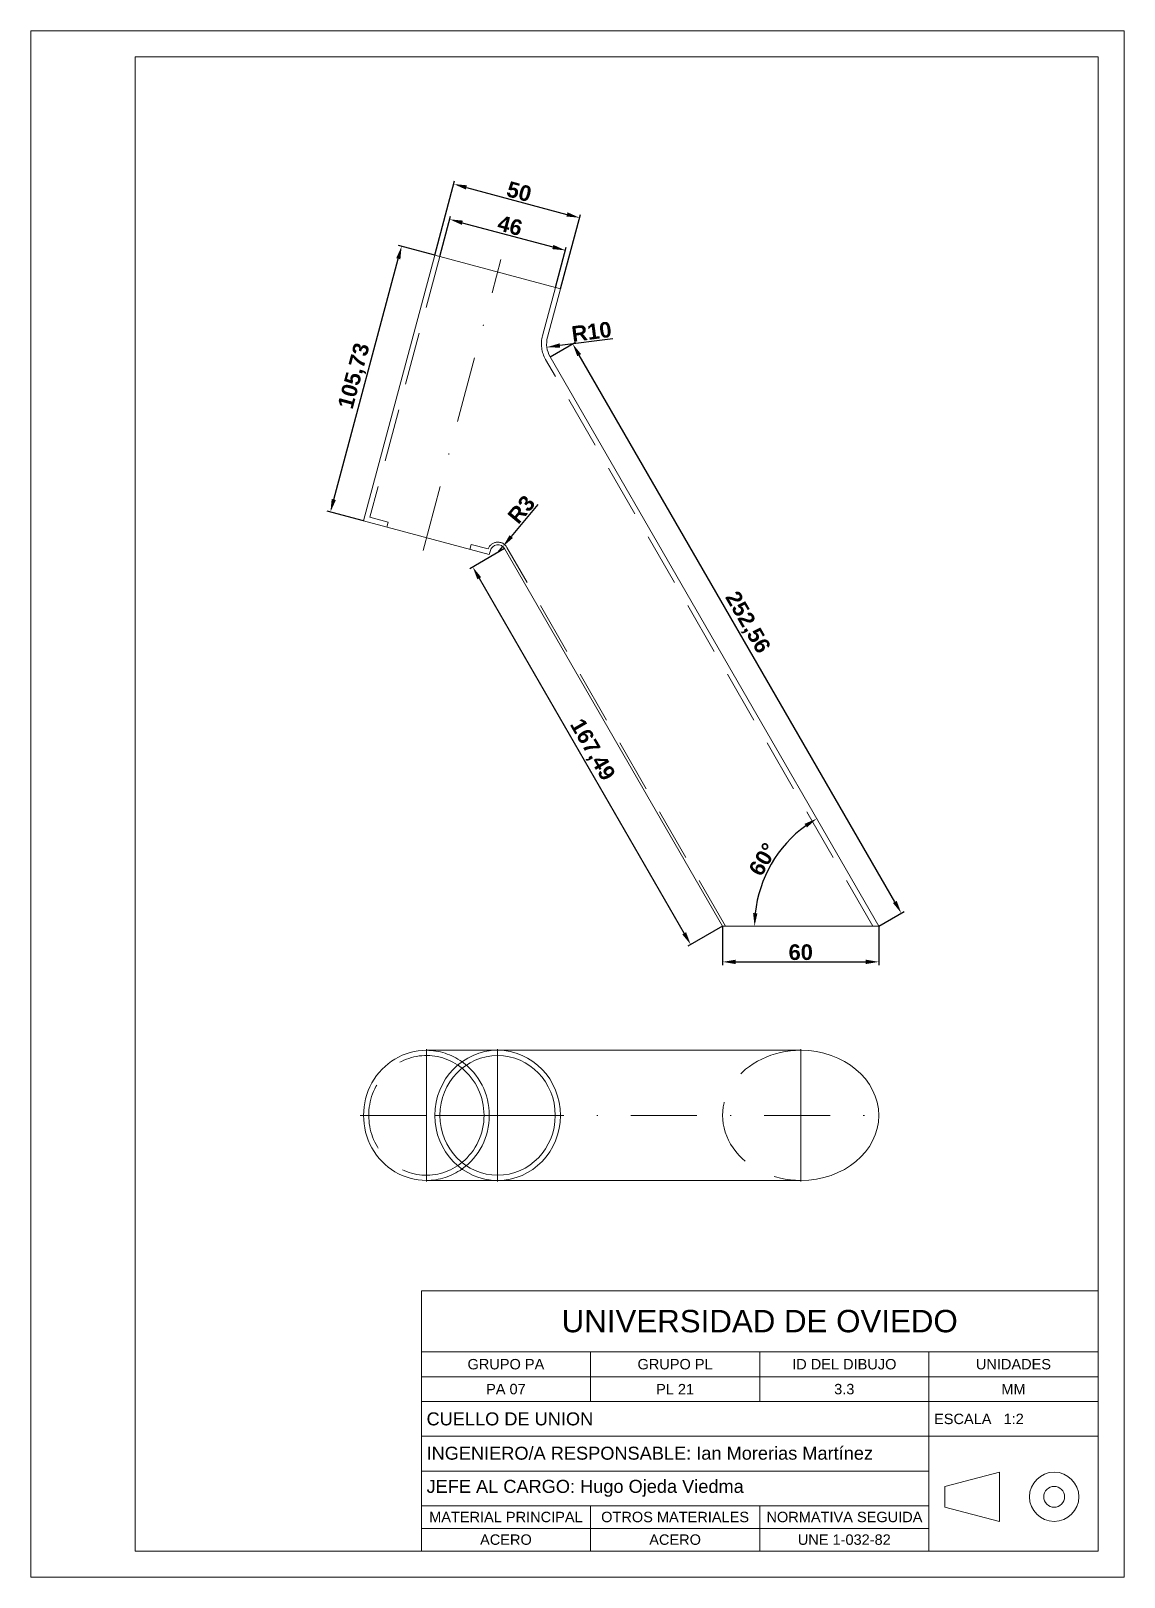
# Paper-space layout 'Presentación1' of a CAD drawing. Header units: millimetres. Extents: x 0 to 210, y 0 to 297.
# The model-space entities are those that its viewports show. They can reach past a viewport. Long polylines and large blocks are cut down to what shows.
import ezdxf

# ---------------------------------------------------------------- set-up
doc = ezdxf.new("R2010")
doc.units = ezdxf.units.MM
doc.linetypes.add('TRAZO_Y_PUNTO', pattern=[25.4, 12.7, -6.35, 0, -6.35])
doc.linetypes.add('TRAZOS', pattern=[19.05, 12.7, -6.35])
for name, color, linetype, lineweight in [('01_Contornos', 7, 'Continuous', 20), ('02_Ocultas', 4, 'TRAZOS', 20), ('03_Ejes', 1, 'TRAZO_Y_PUNTO', 18), ('04_Cotas', 3, 'Continuous', 18)]:
    doc.layers.add(name, color=color, linetype=linetype, lineweight=lineweight)
doc.styles.add('EstiloCota', font='arialbd.ttf', dxfattribs={"height": 6})
doc.styles.get("Standard").update_dxf_attribs({"font": 'arial.ttf'})
doc.dimstyles.new('CotasUNE', dxfattribs={"dimtxt": 10, "dimasz": 5, "dimexe": 1.25, "dimexo": 0, "dimtad": 1, "dimtxsty": 'EstiloCota', "dimcen": 2.5, "dimclrd": 256, "dimclrt": 256, "dimadec": 0, "dimazin": 0, "dimtfac": 1, "dimtmove": 0, "dimatfit": 3, "dimfxl": 1, "dimarcsym": 0})

# ---------------------------------------------------------------- blocks, each defined once
blk = doc.blocks.new('UNE A4V')
for p, q in [((0, 297), (0, 0)), ((210, 297), (0, 297)), ((210, 0), (210, 297)), ((20, 292), (20, 5)), ((205, 292), (20, 292)), ((205, 5), (205, 292)), ((75, 55), (205, 55)), ((75, 43.27), (75, 55)), ((205, 43.27), (75, 43.27)), ((75, 43.27), (75, 5)), ((107.5, 43.27), (107.5, 33.7)), ((140, 43.27), (140, 33.7)), ((172.5, 43.27), (172.5, 33.7)), ((75, 38.49), (205, 38.49)), ((205, 33.7), (75, 33.7)), ((172.5, 33.7), (172.5, 25)), ((75, 27.04), (172.5, 27.04)), ((172.5, 27.04), (205, 27.04)), ((172.5, 25), (172.5, 5)), ((75, 20.37), (172.5, 20.37)), ((175.55, 17.42), (186.06, 20.16)), ((186.06, 10.67), (186.06, 20.16)), ((175.55, 13.41), (175.55, 17.42)), ((75, 13.7), (172.5, 13.7)), ((107.5, 5), (107.5, 13.7)), ((140, 13.7), (140, 5)), ((175.55, 13.41), (186.06, 10.67)), ((75, 9.35), (172.5, 9.35)), ((20, 5), (205, 5)), ((0, 0), (210, 0))]:
    blk.add_line(p, q)
for radius in [4.74, 2]:
    blk.add_circle((196.57, 15.42), radius)
for s, insert, char_height, width, attachment_point in [('GRUPO PA', (91.25, 40.88), 2, 32.5, 5), ('GRUPO PL', (123.75, 40.88), 2, 32.5, 5), ('ID DEL DIBUJO', (156.25, 40.88), 2, 32.5, 5), ('UNIDADES', (188.75, 40.88), 2, 32.5, 5), ('PA 07', (91.25, 36.1), 2, 32.5, 5), ('PL 21', (123.75, 36.1), 2, 32.5, 5), ('3.3', (156.25, 36.1), 2, 32.5, 5), ('MM', (188.75, 36.1), 2, 32.5, 5), ('CUELLO DE UNION', (76, 30.37), 2.5, 97.1143, 4), ('INGENIERO/A RESPONSABLE: Ian Morerias Martínez', (76, 23.78), 2.5, 97.2779, 4), ('JEFE AL CARGO: Hugo Ojeda Viedma', (76, 17.05), 2.5, 97.2059, 4), ('MATERIAL PRINCIPAL', (91.25, 11.53), 2, 32.5, 5), ('OTROS MATERIALES', (123.75, 11.53), 2, 32.5, 5), ('NORMATIVA SEGUIDA', (156.28, 11.53), 2, 32.44, 5), ('ACERO', (91.25, 7.18), 2, 32.5, 5), ('ACERO', (123.75, 7.18), 2, 32.5, 5), ('UNE 1-032-82', (156.25, 7.18), 2, 32.5, 5)]:
    blk.add_mtext(s, dxfattribs=dict(insert=insert, char_height=char_height, width=width, attachment_point=attachment_point))
at = {"layer": '01_Contornos'}
for s, insert, char_height, width, attachment_point in [('UNIVERSIDAD DE OVIEDO', (140, 49.14), 4.3, 130, 5), ('ESCALA   1:2', (173.5, 30.37), 2, 32.5, 4)]:
    blk.add_mtext(s, dxfattribs=dict(at, insert=insert, char_height=char_height, width=width, attachment_point=attachment_point))
blk = doc.blocks.new('*D39')
at = {"layer": '04_Cotas', "color": 0, "lineweight": -2, "transparency": 16777216}
for p, q in [((198.28, 131.82), (198.28, 116.87)), ((258.28, 131.82), (258.28, 116.87))]:
    blk.add_line(p, q, dxfattribs=at)
at = {"layer": '04_Cotas', "lineweight": -2, "transparency": 16777216}
blk.add_line((203.28, 118.12), (253.28, 118.12), dxfattribs=at)
at = {"layer": '04_Cotas', "transparency": 16777216}
for points in [[(203.28, 118.95), (203.28, 117.29), (198.28, 118.12)], [(253.28, 118.95), (253.28, 117.29), (258.28, 118.12)]]:
    blk.add_solid(points, dxfattribs=at)
at = {"layer": 'Defpoints', "color": 0}
for p in [(198.28, 131.82), (258.28, 131.82), (258.28, 118.12)]:
    blk.add_point(p, dxfattribs=at)
at = {"layer": '04_Cotas', "transparency": 16777216, "insert": (228.28, 121.81), "char_height": 6, "attachment_point": 5, "style": 'EstiloCota'}
blk.add_mtext('60', dxfattribs=at)
blk = doc.blocks.new('*D40')
at = {"layer": '04_Cotas', "color": 0, "lineweight": -2, "transparency": 16777216}
for p, q in [((132, 350.54), (141.74, 356.17)), ((258.28, 131.82), (268.02, 137.45))]:
    blk.add_line(p, q, dxfattribs=at)
at = {"layer": '04_Cotas', "lineweight": -2, "transparency": 16777216}
blk.add_line((264.44, 141.15), (143.16, 351.21), dxfattribs=at)
at = {"layer": '04_Cotas', "transparency": 16777216}
for points in [[(143.88, 351.63), (142.44, 350.8), (140.66, 355.54)], [(265.16, 141.57), (263.72, 140.74), (266.94, 136.82)]]:
    blk.add_solid(points, dxfattribs=at)
at = {"layer": 'Defpoints', "color": 0}
for p in [(132, 350.54), (140.66, 355.54), (258.28, 131.82)]:
    blk.add_point(p, dxfattribs=at)
at = {"layer": '04_Cotas', "transparency": 16777216, "insert": (207.53, 248.34), "char_height": 6, "attachment_point": 5, "rotation": 300, "style": 'EstiloCota'}
blk.add_mtext('252,56', dxfattribs=at)
blk = doc.blocks.new('*D41')
at = {"layer": '04_Cotas', "lineweight": -2, "transparency": 16777216}
blk.add_line((156.13, 357.54), (135.7, 354.9), dxfattribs=at)
at = {"layer": '04_Cotas', "transparency": 16777216}
blk.add_solid([(135.6, 355.73), (135.81, 354.08), (130.74, 354.26)], dxfattribs=at)
at = {"layer": 'Defpoints', "color": 0}
for p in [(130.74, 354.26), (140.66, 355.54)]:
    blk.add_point(p, dxfattribs=at)
at = {"layer": '04_Cotas', "transparency": 16777216, "insert": (147.92, 360.2), "char_height": 6, "attachment_point": 5, "rotation": 7.36895, "style": 'EstiloCota'}
blk.add_mtext('R10', dxfattribs=at)
blk = doc.blocks.new('*D42')
at = {"layer": '04_Cotas', "color": 0, "lineweight": -2, "transparency": 16777216}
for p, q in [((87.68, 389.65), (73.74, 393.38)), ((60.32, 287.52), (46.38, 291.25))]:
    blk.add_line(p, q, dxfattribs=at)
at = {"layer": '04_Cotas', "lineweight": -2, "transparency": 16777216}
blk.add_line((48.88, 295.76), (73.66, 388.23), dxfattribs=at)
at = {"layer": '04_Cotas', "transparency": 16777216}
for points in [[(72.85, 388.44), (74.46, 388.01), (74.95, 393.06)], [(48.08, 295.97), (49.68, 295.54), (47.59, 290.93)]]:
    blk.add_solid(points, dxfattribs=at)
at = {"layer": 'Defpoints', "color": 0}
for p in [(74.95, 393.06), (87.68, 389.65), (60.32, 287.52)]:
    blk.add_point(p, dxfattribs=at)
at = {"layer": '04_Cotas', "transparency": 16777216, "insert": (57.11, 343.11), "char_height": 6, "attachment_point": 5, "rotation": 75, "style": 'EstiloCota'}
blk.add_mtext('105,73', dxfattribs=at)
blk = doc.blocks.new('*D43')
at = {"layer": '04_Cotas', "lineweight": -2, "transparency": 16777216}
for p, q in [((127.32, 293.79), (117.06, 281.52)), ((111.93, 275.38), (113.86, 277.68))]:
    blk.add_line(p, q, dxfattribs=at)
at = {"layer": '04_Cotas', "transparency": 16777216}
blk.add_solid([(116.42, 282.05), (117.7, 280.98), (113.86, 277.68)], dxfattribs=at)
at = {"layer": 'Defpoints', "color": 0}
for p in [(111.93, 275.38), (113.86, 277.68)]:
    blk.add_point(p, dxfattribs=at)
at = {"layer": '04_Cotas', "transparency": 16777216, "insert": (120.96, 291.93), "char_height": 6, "attachment_point": 5, "rotation": 50.11644, "style": 'EstiloCota'}
blk.add_mtext('R3', dxfattribs=at)
blk = doc.blocks.new('*D44')
at = {"layer": '04_Cotas', "color": 0, "lineweight": -2, "transparency": 16777216}
for p, q in [((114.53, 276.88), (101.2, 269.18)), ((198.28, 131.82), (184.94, 124.12))]:
    blk.add_line(p, q, dxfattribs=at)
at = {"layer": '04_Cotas', "lineweight": -2, "transparency": 16777216}
blk.add_line((104.78, 265.47), (183.53, 129.08), dxfattribs=at)
at = {"layer": '04_Cotas', "transparency": 16777216}
for points in [[(105.5, 265.89), (104.06, 265.06), (102.28, 269.8)], [(184.25, 129.5), (182.8, 128.66), (186.03, 124.75)]]:
    blk.add_solid(points, dxfattribs=at)
at = {"layer": 'Defpoints', "color": 0}
for p in [(114.53, 276.88), (198.28, 131.82), (186.03, 124.75)]:
    blk.add_point(p, dxfattribs=at)
at = {"layer": '04_Cotas', "transparency": 16777216, "insert": (147.88, 199.43), "char_height": 6, "attachment_point": 5, "rotation": 300, "style": 'EstiloCota'}
blk.add_mtext('167,49', dxfattribs=at)
blk = doc.blocks.new('*D45')
at = {"layer": '04_Cotas', "color": 0, "lineweight": -2, "transparency": 16777216}
for p, q in [((87.68, 389.65), (95.32, 418.15)), ((135.98, 376.7), (143.62, 405.21))]:
    blk.add_line(p, q, dxfattribs=at)
at = {"layer": '04_Cotas', "lineweight": -2, "transparency": 16777216}
blk.add_line((99.83, 415.65), (138.46, 405.29), dxfattribs=at)
at = {"layer": '04_Cotas', "transparency": 16777216}
for points in [[(100.04, 416.45), (99.61, 414.84), (95, 416.94)], [(138.68, 406.1), (138.25, 404.49), (143.29, 404)]]:
    blk.add_solid(points, dxfattribs=at)
at = {"layer": 'Defpoints', "color": 0}
for p in [(143.29, 404), (87.68, 389.65), (135.98, 376.7)]:
    blk.add_point(p, dxfattribs=at)
at = {"layer": '04_Cotas', "transparency": 16777216, "insert": (120.1, 414.03), "char_height": 6, "attachment_point": 5, "rotation": 345, "style": 'EstiloCota'}
blk.add_mtext('50', dxfattribs=at)
blk = doc.blocks.new('*D46')
at = {"layer": '04_Cotas', "color": 0, "lineweight": -2, "transparency": 16777216}
for p, q in [((89.61, 389.13), (93.76, 404.59)), ((134.05, 377.22), (138.19, 392.68))]:
    blk.add_line(p, q, dxfattribs=at)
at = {"layer": '04_Cotas', "lineweight": -2, "transparency": 16777216}
blk.add_line((98.26, 402.09), (133.04, 392.77), dxfattribs=at)
at = {"layer": '04_Cotas', "transparency": 16777216}
for points in [[(98.48, 402.89), (98.05, 401.28), (93.43, 403.38)], [(133.25, 393.57), (132.82, 391.96), (137.87, 391.47)]]:
    blk.add_solid(points, dxfattribs=at)
at = {"layer": 'Defpoints', "color": 0}
for p in [(89.61, 389.13), (137.87, 391.47), (134.05, 377.22)]:
    blk.add_point(p, dxfattribs=at)
at = {"layer": '04_Cotas', "transparency": 16777216, "insert": (116.6, 400.99), "char_height": 6, "attachment_point": 5, "rotation": 345, "style": 'EstiloCota'}
blk.add_mtext('46', dxfattribs=at)
blk = doc.blocks.new('*D47')
at = {"layer": '04_Cotas', "lineweight": -2, "transparency": 16777216}
blk.add_arc((258.28, 131.82), 47.73, 126.00463, 173.99537, dxfattribs=at)
at = {"layer": '04_Cotas', "transparency": 16777216}
for points in [[(229.77, 171.14), (230.67, 169.74), (234.41, 173.16)], [(211.64, 136.77), (209.98, 136.86), (210.55, 131.82)]]:
    blk.add_solid(points, dxfattribs=at)
at = {"layer": 'Defpoints', "color": 0}
for p in [(132, 350.54), (221.71, 162.5), (198.28, 131.82), (258.28, 131.82), (258.28, 131.82)]:
    blk.add_point(p, dxfattribs=at)
at = {"layer": '04_Cotas', "transparency": 16777216, "insert": (213.75, 157.53), "char_height": 6, "attachment_point": 5, "rotation": 60, "style": 'EstiloCota'}
blk.add_mtext('60°', dxfattribs=at)

msp = doc.modelspace()

# ---------------------------------------------------------------- linework, layer by layer
at = {"layer": '01_Contornos'}
for p, q in [((87.682, 389.646), (60.317, 287.516)), ((135.979, 376.705), (87.682, 389.646)), ((131.002, 358.131), (135.979, 376.705)), ((258.279, 131.824), (132.001, 350.543)), ((60.317, 287.516), (108.613, 274.576)), ((108.613, 274.576), (109.036, 276.153)), ((198.279, 131.824), (114.532, 276.877)), ((258.279, 131.824), (198.279, 131.824)), ((84.465, 84.147), (228.279, 84.147)), ((84.465, 34.147), (228.279, 34.147))]:
    msp.add_line(p, q, dxfattribs=at)
for centre, radius, start, end in [((140.661, 355.543), 10, 165, 210), ((111.934, 275.377), 3, 30, 165)]:
    msp.add_arc(centre, radius, start, end, dxfattribs=at)
for centre, major_axis, ratio, start_param, end_param in [((84.465, 59.147), (0, 25), 0.9659258, 6.2831853, 9.424778), ((228.279, 59.147), (30, 0), 0.8333333, 4.712389, 7.8539816), ((84.465, 59.147), (0, 25), 0.9659258, 3.7439868, 5.6807912), ((84.465, 59.147), (0.003, -22.997), 0.9630696, 6.9524477, 8.758707)]:
    msp.add_ellipse(centre, major_axis=major_axis, ratio=ratio, start_param=start_param, end_param=end_param, dxfattribs=at)
for major_axis, ratio in [((0, 25), 0.9659258), ((0.003, -22.997), 0.9630696)]:
    msp.add_ellipse((111.831, 59.147), major_axis=major_axis, ratio=ratio, dxfattribs=at)
at = {"layer": '02_Ocultas', "ltscale": 0.4}
for p, q in [((89.614, 389.128), (62.766, 288.931)), ((129.07, 358.649), (134.047, 377.223)), ((255.969, 131.824), (130.269, 349.543)), ((62.766, 288.931), (69.769, 287.054)), ((69.252, 285.122), (69.769, 287.054)), ((101.127, 276.581), (101.645, 278.513)), ((101.645, 278.513), (108.181, 276.762)), ((199.433, 131.824), (115.398, 277.377))]:
    msp.add_line(p, q, dxfattribs=at)
for centre, radius, start, end in [((140.661, 355.543), 12, 165, 210), ((111.934, 275.377), 4, 30, 159.744842)]:
    msp.add_arc(centre, radius, start, end, dxfattribs=at)
at = {"layer": '02_Ocultas', "ltscale": 0.5}
for centre, major_axis, ratio, start_param, end_param in [((84.465, 59.147), (0.003, -22.997), 0.9630696, 2.4755217, 6.9524477), ((84.465, 59.147), (0, 25), 0.9659258, 5.6807912, 6.2831853), ((228.279, 59.147), (30, 0), 0.8333333, 1.5707963, 4.712389), ((84.465, 59.147), (0, 25), 0.9659258, 3.1415927, 3.7439868)]:
    msp.add_ellipse(centre, major_axis=major_axis, ratio=ratio, start_param=start_param, end_param=end_param, dxfattribs=at)
at = {"layer": '03_Ejes', "ltscale": 0.5}
for p, q in [((83.171, 276.216), (113.125, 388.005)), ((84.465, 59.147), (84.465, 86.147)), ((111.831, 59.147), (111.831, 86.147)), ((228.279, 59.147), (228.279, 86.147)), ((84.465, 59.147), (58.317, 59.147)), ((113.386, 59.147), (84.465, 59.147)), ((84.465, 59.147), (84.465, 32.147)), ((111.831, 59.147), (111.831, 32.147)), ((111.831, 59.147), (260.279, 59.147)), ((228.279, 59.147), (228.279, 32.147))]:
    msp.add_line(p, q, dxfattribs=at)

# ---------------------------------------------------------------- dimensions: what is measured, and where the dimension line sits
at = {"layer": '04_Cotas'}
for p1, p2, distance, picture, middle in [((87.682, 389.646), (135.979, 376.705), 28.258, '*D45', (120.099, 414.033)), ((89.614, 389.128), (134.047, 377.223), 14.754, '*D46', (116.604, 400.989)), ((60.317, 287.516), (87.682, 389.646), 13.18, '*D42', (57.109, 343.107)), ((258.279, 131.824), (132.001, 350.543), -10, '*D40', (207.53, 248.336)), ((114.532, 276.877), (198.279, 131.824), -14.149, '*D44', (147.881, 199.429))]:
    dim = msp.add_aligned_dim(p1=p1, p2=p2, distance=distance, dimstyle='CotasUNE', dxfattribs=at)
    dim.commit()
    dim.dimension.update_dxf_attribs({"geometry": picture, "text_midpoint": middle})
dim = msp.add_radius_dim(center=(140.661, 355.543), mpoint=(130.744, 354.26), dimstyle='CotasUNE', dxfattribs=at)
dim.commit()
dim.dimension.update_dxf_attribs({"geometry": '*D41', "text_midpoint": (148.396, 356.543), "dimtype": 164})
dim = msp.add_angular_dim_2l(base=(221.714, 162.505), line1=((258.279, 131.824), (198.279, 131.824)), line2=((258.279, 131.824), (132.001, 350.543)), dimstyle='CotasUNE', dxfattribs=at)
dim.commit()
dim.dimension.update_dxf_attribs({"geometry": '*D47', "text_midpoint": (213.748, 157.533)})
dim = msp.add_radius_dim(center=(111.934, 275.377), mpoint=(113.858, 277.679), dimstyle='CotasUNE', dxfattribs=at)
dim.commit()
dim.dimension.update_dxf_attribs({"geometry": '*D43', "text_midpoint": (120.963, 291.935)})
dim = msp.add_linear_dim(base=(258.279, 118.121), p1=(198.279, 131.824), p2=(258.279, 131.824), dimstyle='CotasUNE', dxfattribs=at)
dim.commit()
dim.dimension.update_dxf_attribs({"geometry": '*D39', "text_midpoint": (228.279, 121.809)})

psp = doc.layouts.new('Presentación1')

# ---------------------------------------------------------------- block references
at = {"layer": '01_Contornos'}
psp.add_blockref('UNE A4V', (0, 0), dxfattribs=at)

# ---------------------------------------------------------------- viewports
at = {"layer": '04_Cotas'}
psp.add_viewport(center=(112.5, 148.5), size=(185, 287), view_center_point=(157.519, 178.772), view_height=574, dxfattribs=at)

doc.saveas('drawing.dxf')
